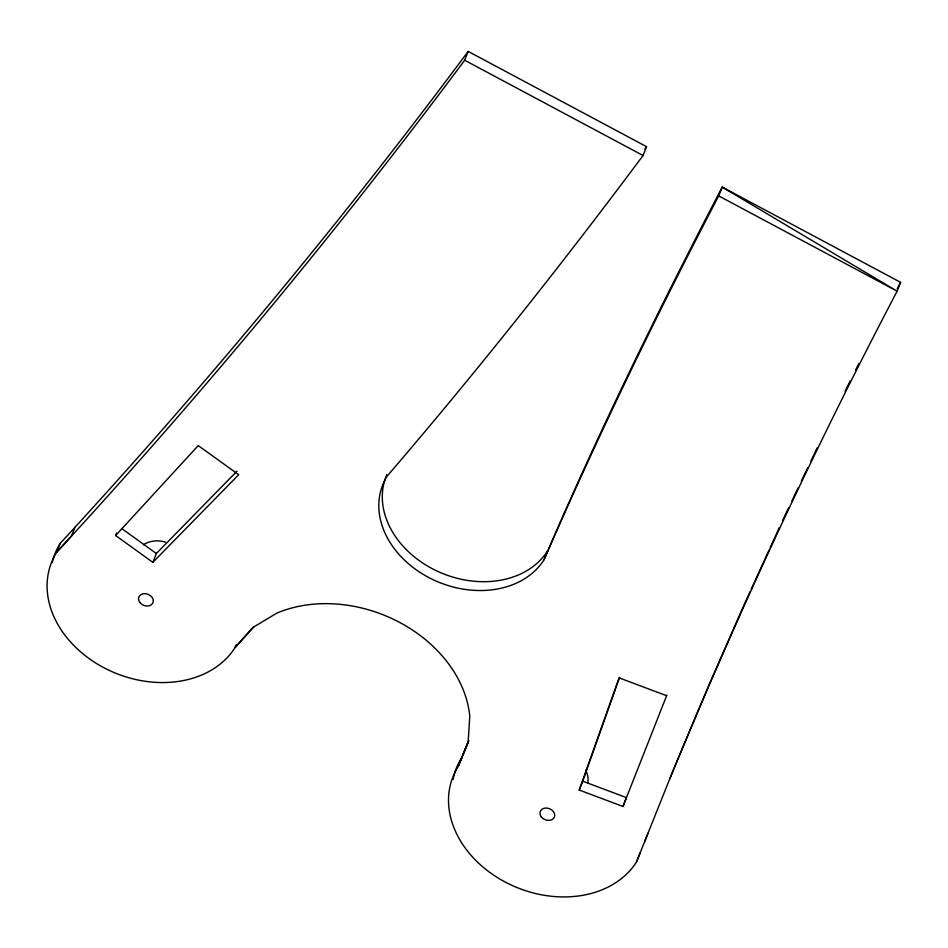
<?xml version="1.0" encoding="UTF-8"?>
<svg xmlns="http://www.w3.org/2000/svg" width="948" height="948" viewBox="0 0 948 948"><rect width="100%" height="100%" fill="white"/><g stroke="black" fill="none" stroke-linecap="round" stroke-linejoin="round"><path stroke-width="1.42" d="M579.228 790.04L582.724 781.199L626.462 797.624L622.966 806.464L579.228 790.04L619.08 677.844L666.598 695.714M582.724 781.199L619.625 677.322M622.966 806.464L666.871 695.085M669.869 778.687C738.006 612.775 813.87 450.063 897.104 291.178L900.6 282.35L722.186 187.064L718.691 195.904C656.419 315.163 597.738 436.329 544.057 559.699A89.242 69.749 21.6 0 1 428.271 577.261A89.242 69.749 21.6 0 1 387.258 475.967C476.323 372.244 561.323 265.084 643.064 155.519L646.572 146.679L468.158 51.405C340.948 222.424 204.626 386.606 60.21 543.37L56.714 552.198A101.543 79.359 21.6 0 0 103.391 667.463A101.543 79.359 21.6 0 0 235.128 647.484L253.732 627.007M75.093 526.993L71.598 535.821L56.714 552.198C201.118 395.446 337.452 231.253 464.662 60.234L468.158 51.405M115.644 535.525L198.251 445.596L238.695 474.699L152.853 562.342L115.644 535.525L116.64 533.001M152.853 562.342L156.349 553.502L237.024 471.144M236.123 644.96L235.128 647.484L252.689 627.635L276.65 613.202A126.925 99.196 21.6 0 1 469.781 716.344L468.099 742.675L458.133 766.577A101.543 79.359 21.6 0 0 504.81 881.841A101.543 79.359 21.6 0 0 636.546 861.862L673.364 769.847L707.99 687.205L743.339 606.447M468.833 740.483L458.133 766.577L468.17 741.526M544.057 559.699C597.998 432.999 658.718 309.238 722.186 187.064L897.104 291.178L718.691 195.904M636.546 861.862L640.042 853.022M644.581 841.824L648.077 832.984M743.931 605.097L750.034 591.73M751.254 589.052L768.958 550.278M770.179 547.612L779.327 527.562M782.432 520.89L788.748 507.618M791.9 500.982L798.216 487.699M801.368 481.063L807.684 467.791M810.848 461.155L817.164 447.871M845.142 391.157L850.368 380.61M855.594 370.064L858.852 363.475M897.235 288.891L900.6 282.35M644.806 149.026L646.572 146.679M464.662 60.234L643.064 155.519M121.545 528.427L156.349 553.502M52.247 562.496A101.543 79.359 21.6 0 1 60.21 543.37M453.097 779.576A101.543 79.359 21.6 0 1 461.64 757.748M547.553 550.871A89.242 69.749 21.6 0 1 436.566 570.85A89.242 69.749 21.6 0 1 386.82 474.593M585.591 770.096A26.283 20.536 21.6 0 1 587.653 783.321M143.373 544.851A25.383 19.837 21.6 0 1 165.58 542.149M541.237 816.821A7.62 5.949 21.6 0 0 554.035 817.792A7.62 5.949 21.6 0 0 546.759 808.04A7.62 5.949 21.6 0 0 541.237 816.821M139.818 602.442A7.62 5.949 21.6 0 0 152.616 603.414A7.62 5.949 21.6 0 0 145.34 593.661A7.62 5.949 21.6 0 0 139.818 602.442"/></g></svg>
